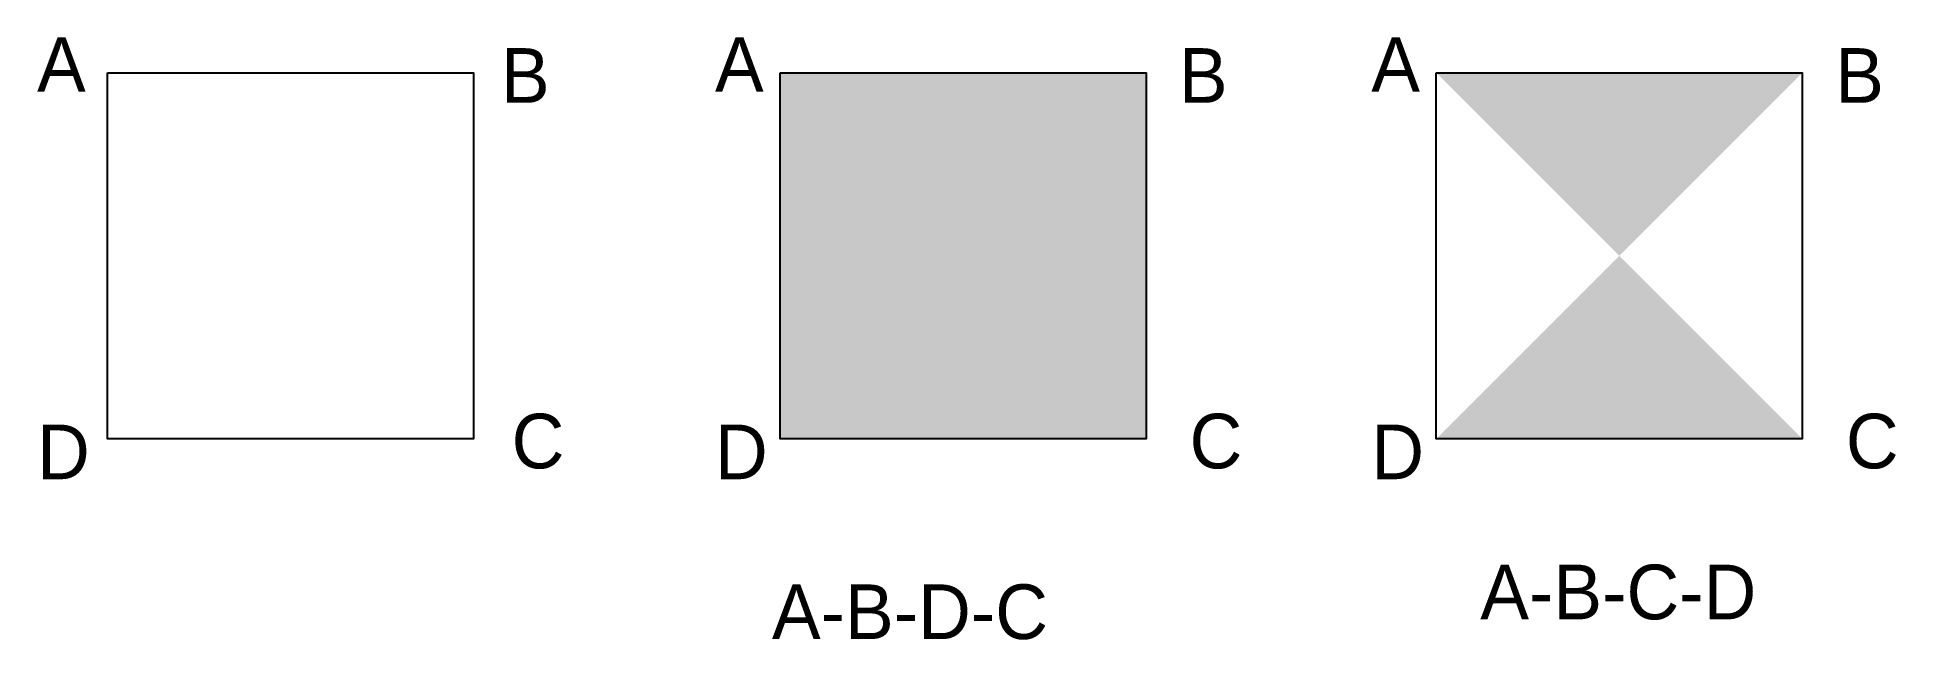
# Model space of a CAD drawing. Header units: millimetres. Extents: x 107 to 447, y 107 to 217.
import ezdxf

# ---------------------------------------------------------------- set-up
doc = ezdxf.new("R2010")
doc.units = ezdxf.units.MM

msp = doc.modelspace()

# ---------------------------------------------------------------- linework, layer by layer
for points in [[(120.28, 210.88), (187.24, 210.88), (187.24, 143.93), (120.28, 143.93)], [(243.33, 210.88), (310.29, 210.88), (310.29, 143.93), (243.33, 143.93)], [(363.4, 210.88), (430.36, 210.88), (430.36, 143.93), (363.4, 143.93)]]:
    msp.add_lwpolyline(points, close=True)
for points in [[(243.33, 210.88), (310.29, 210.88), (243.33, 143.93), (310.29, 143.93)], [(363.4, 210.88), (430.36, 210.88), (430.36, 143.93), (363.4, 143.93)]]:
    msp.add_solid(points)

# ---------------------------------------------------------------- texts
for s, p in [('A', (107.38, 207.41)), ('B', (192.26, 205.4)), ('A', (231.42, 207.41)), ('B', (316.3, 205.4)), ('A', (351.5, 207.41)), ('B', (436.38, 205.4)), ('D', (107.38, 136.52)), ('C', (194.21, 138.5)), ('D', (231.42, 136.52)), ('C', (318.25, 138.5)), ('D', (351.5, 136.52)), ('C', (438.33, 138.5)), ('A-B-C-D', (371.44, 110.88)), ('A-B-D-C', (241.84, 107.27))]:
    msp.add_text(s, height=10).set_placement(p)

doc.saveas('drawing.dxf')
